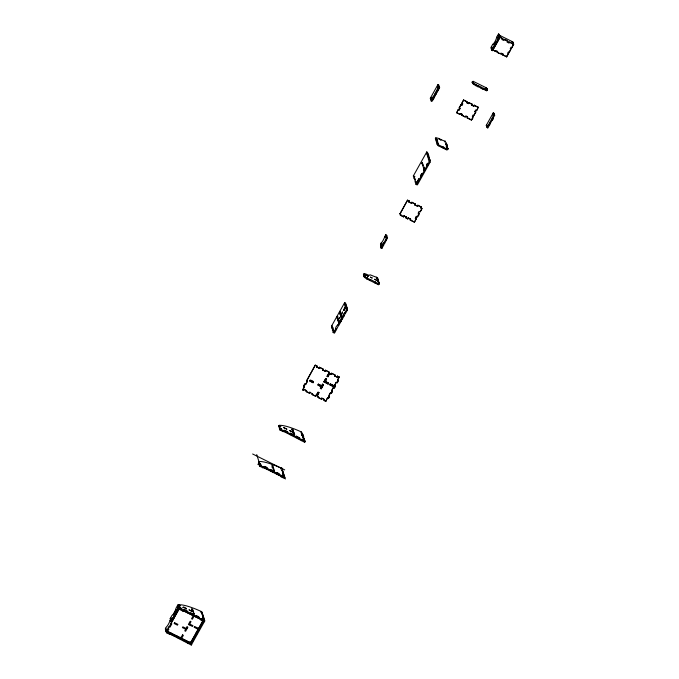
<?xml version="1.0" encoding="UTF-8"?>
<svg xmlns="http://www.w3.org/2000/svg" width="679" height="679" viewBox="0 0 679 679"><rect width="100%" height="100%" fill="white"/><g stroke="black" fill="none" stroke-linecap="round" stroke-linejoin="round"><path stroke-width="1.02" d="M430.308 98.243L437.955 84.578L438.778 84.985L439.636 87.693L431.988 101.358L431.165 100.95L430.308 98.243L431.131 98.65M431.632 98.642L431.182 99.448L431.284 97.538L432.455 99.058M438.575 88.117L437.395 86.606L437.845 85.8L438.676 86.208M437.751 87.71L437.845 85.8M432.107 97.946L431.657 98.752L430.834 98.345M433.974 97.165C428.525 104.727 436.436 97.42 433.151 96.758L431.437 100.254M434.874 95.994L436.665 92.777L435.757 92.098L434.042 95.586M436.563 90.647L438.362 87.43L439.186 87.837L437.48 91.334L436.563 90.647L437.48 91.334M431.165 100.95L438.812 87.285L437.955 84.578M434.781 95.722L436.58 92.505M437.395 91.054L439.186 87.837M414.487 177.525L413.307 176.005L426.802 151.884L427.974 153.403L427.091 155.041L426.802 151.884M413.655 177.117L414.105 176.311L414.928 176.718M435.757 137.888L435.307 138.686L436.487 140.205L436.936 139.399L435.757 137.888L436.58 138.295A4.244 0.917 29.2 0 1 439.534 138.822L441.18 139.645A6.841 1.477 29.2 0 0 445.127 141.139L446.833 144.304L446.383 145.111L445.56 144.703L446.01 143.897L446.833 144.304M421.931 163.198L422.38 162.391L422.279 164.301L421.931 163.198L422.754 163.605M415.225 179.876L414.054 178.356L414.504 177.55L414.105 176.311M435.655 139.798L436.105 138.991M332.973 327.584L332.523 328.39L331.7 327.974L331.708 325.793L339.356 312.119L340.179 312.535M339.356 312.119L339.704 313.231L339.806 311.322L344.295 303.275L345.127 303.691M336.742 317.22L337.191 316.422L338.015 316.83L337.565 317.636L336.742 317.22L337.921 318.74M346.01 304.268L344.389 303.555L344.839 302.749L346.01 304.268L345.56 305.066L344.737 304.659L345.187 303.861M436.368 139.823L435.918 140.621L437.098 142.14L437.548 141.334L436.368 139.823L437.2 140.23L436.936 139.399M414.402 179.46L414.852 178.662L415.234 182.091L416.864 182.795M427.447 156.145L427.897 155.338L428.721 155.754L427.838 157.392L427.447 156.145L429.111 156.993L429.552 158.377L429.103 159.183L428.279 158.776L428.729 157.969L428.288 156.586M422.542 165.124L422.992 164.326L422.89 166.236L422.542 165.124L423.365 165.54M426.701 153.793L428.373 154.642L427.923 155.449L427.524 154.209M331.7 327.974L332.15 327.176L333.321 328.687M337.09 318.332L337.191 316.422M345.662 303.157L345.212 303.963L344.839 302.749M339.967 314.054L340.417 313.257L341.24 313.664L340.79 314.47L339.967 314.054L341.138 315.574L340.417 313.257M436.274 141.733L436.724 140.926M332.498 328.28L332.396 330.189L334.026 330.902M345.441 306.874L346.265 307.281L346.714 306.475L346.366 305.372L345.535 304.964L345.085 305.771L344.737 304.659M170.166 618.645L172.016 615.344A4.456 0.976 -63.6 0 0 174.257 612.636A4.456 0.976 -63.6 0 0 175.971 608.274L177.813 604.972L178.636 605.388L179.494 608.095L171.855 621.76L171.032 621.353L170.166 618.645L170.989 619.053M340.315 315.166L340.765 314.36L341.588 314.767M437.548 141.334L437.989 142.717L437.157 142.31L437.064 144.22L438.235 145.73L441.537 147.368C442.547 144.254 447.902 152.181 447.41 148.319L448.233 148.735L447.784 149.533L446.96 149.125M428.661 157.8L429.111 156.993M191.733 644.244L170.115 633.057L169.835 634.415L166.542 632.777L165.311 628.907L166.431 626.895A4.719 1.035 -63.6 0 0 170.03 620.47L170.709 619.265A4.244 0.917 29.2 0 1 170.802 619.078M173.213 614.784L176.294 609.267M178.348 605.592L178.798 604.785A37.328 8.055 29.2 0 1 189.806 606.89L194.067 608.426A37.328 8.055 29.2 0 1 201.052 611.397L201.875 611.804L204.769 620.929L191.283 645.05L169.665 633.863L169.835 634.415M278.721 426.157L279.171 425.351A37.328 8.055 29.2 0 1 290.171 427.456L294.431 428.992A37.328 8.055 29.2 0 1 301.417 431.963L302.987 434.721L302.537 435.528M332.396 330.189L332.846 329.383L333.1 332.396L333.924 332.812L334.374 332.006L333.55 331.598L333.1 332.396M337.794 320.539L339.593 317.322L337.879 320.819L337.446 319.436L337.896 318.629L338.244 319.733M343.642 310.091C344.932 312.179 342.963 307.222 345.891 306.068L345.535 304.964M365.081 275.53L363.426 274.715L363.876 273.909A4.244 0.917 29.2 0 1 366.83 274.435A3.777 0.815 29.2 0 0 369.775 274.97A2.546 0.552 29.2 0 1 371.252 275.233A17.289 3.735 29.2 0 0 376.76 277.27L378.025 279.061L377.575 279.867L377.201 278.653L378.025 279.061M381.598 245.628L380.461 244.253L381.14 243.048A4.719 1.035 -63.6 0 0 384.738 236.615L385.859 234.603L386.996 235.986L386.546 236.784L385.714 236.377L385.859 234.603M415.234 182.091L415.684 181.285L415.938 184.298L416.762 184.705L417.212 183.907L416.388 183.5L415.938 184.298M423.331 167.62L423.781 166.813L423.679 168.723L423.331 167.62L424.961 168.324M345.917 306.178L346.366 305.372M439.084 139.628L439.534 138.822M173.883 614.02L175.318 611.448M279.256 425.631L278.806 426.429L279.595 428.924L280.045 428.118L279.256 425.631L280.902 426.446L279.171 425.351M343.727 310.362L345.526 307.146L346.349 307.562M492.708 44.322L490.866 47.615L491.723 50.331L492.547 50.738L500.194 37.065L499.337 34.357L498.505 33.95L496.663 37.243A4.456 0.976 -63.6 0 1 494.949 41.614A4.456 0.976 -63.6 0 1 492.708 44.322L493.531 44.729M171.49 619.044L171.04 619.851L171.142 617.941L172.322 619.452M437.064 144.22L437.157 142.31M165.617 629.874L165.761 628.109M259.616 463.715L258.784 463.307L259.234 462.501L260.413 464.012L259.59 463.604L259.361 465.098L259.811 464.3L261.542 465.395L259.896 464.572L259.709 466.21L263.011 467.839L263.282 466.49L281.429 475.487L281.148 476.845L284.45 478.474L284.9 477.676L257.774 464.224M341.104 317.653L341.206 315.743L342.029 316.151L341.104 317.653L341.927 318.061L341.206 315.743M370.165 280.614L378.415 284.705L378.865 283.898L370.53 279.536L370.165 280.614L366.864 278.976L364.088 276.786L363.732 275.682L364.182 274.876L365.013 275.284L364.793 274.596L364.343 275.394M380.775 245.221L380.673 247.131L381.496 247.538L381.946 246.74L381.123 246.324L380.673 247.131M338.948 321.948L338.498 322.754L338.592 320.844L339.415 321.252M335.613 329.213L333.813 332.421L334.637 332.837L336.436 329.621C334.076 329.273 337.31 323.484 338.685 325.597L340.934 321.574C338.838 321.362 341.13 317.271 342.284 319.164L344.083 315.947C341.987 315.735 344.278 311.644 345.433 313.537L347.232 310.32L347.419 308.69L347.062 307.587L346.239 307.171L345.789 307.977L345.526 307.146M429.077 159.073L429.247 161.814L416.651 184.323L417.475 184.73L430.07 162.222L429.9 159.48L429.077 159.073L428.627 159.879L428.279 158.776M477.965 86.759L478.33 85.681L477.965 86.759L473.424 84.281L472.083 82.235L472.533 81.429L473.356 81.845L473.187 81.319L472.737 82.125M333.219 330.597L333.669 329.79M416.057 182.498L416.507 181.692M424.154 168.027L424.604 167.221M171.032 621.353L178.67 607.688L177.813 604.972M364.088 276.786L364.182 274.876M381.123 246.324L380.894 247.827L381.802 248.506L383.601 245.289C381.598 245.102 383.635 241.461 384.73 243.286L387.565 237.777L386.521 236.682L386.071 237.48L385.714 236.377M420.657 175.861L421.693 173.569L420.657 175.861L421.481 176.268M426.42 165.133C429.934 160.414 424.714 165.931 427.244 165.54M437.887 144.627L438.337 143.821L437.514 143.413M347.232 310.32L346.137 309.081L346.239 307.171M472.431 83.339L472.881 82.541M492.19 48.022L491.74 48.829L491.842 46.919L493.013 48.43M498.751 36.284L498.301 37.082L498.403 35.172L498.751 36.284L500.194 37.065M346.613 308.385L347.062 307.587M429.451 160.286L429.9 159.48M172.033 620.784L172.483 619.978M175.547 614.512L176.447 612.908L175.632 614.792M440.73 140.443L441.18 139.645M173.926 617.848L170.913 623.229L171.821 623.916L170.022 627.133C168.935 625.308 166.898 628.949 168.901 629.144L167.552 631.555M176.515 611.321L178.229 607.832L179.137 608.52L179.68 607.552L181.327 608.367L179.765 607.832L166.279 631.954L167.102 632.361M309.514 393.294L309.87 392.216L309.514 393.294L306.212 391.656L306.662 390.858L303.98 389.525L303.53 390.332L302.707 389.916L304.506 386.707L303.589 386.02L304.718 384.008L305.626 384.696L307.426 381.479L306.518 380.792L315.285 365.115L316.932 365.93L316.575 367.016L319.257 368.341L319.614 367.263L319.257 368.341M386.529 240.069L385.613 239.381L386.741 237.37L386.521 236.682M403.682 216.924L404.047 215.846L403.682 216.924L400.389 215.285L400.839 214.479L399.923 213.8L407.57 200.127L409.216 200.95L408.86 202.028L411.533 203.361L411.898 202.274L411.533 203.361M473.153 116.83C471.591 114.887 474.383 118.85 471.353 120.047L467.237 118.002C468.765 116.729 465.115 114.921 465.251 117.017L461.958 115.388L462.407 114.581L460.421 113.597L459.972 114.403L456.678 112.765L458.384 109.277L459.301 109.964L460.107 108.513L459.199 107.825L460.999 104.608C462.009 106.306 463.664 103.335 461.805 103.166L463.604 99.949L466.906 101.587L466.541 102.665L468.518 103.649L468.883 102.563L468.518 103.649M280.045 428.118L281.785 429.213L280.13 428.39L279.943 430.028L283.245 431.666L283.516 430.308L305.143 441.494L304.693 442.301L283.067 431.106L283.245 431.666M303.683 386.292L304.718 384.008M306.602 381.072L315.285 365.115M337.862 325.19L340.111 321.167M341.461 318.757L343.26 315.54M344.601 313.129L346.4 309.913M380.978 248.098L382.778 244.881M383.898 242.87L385.697 239.662M400.007 214.072L407.57 200.127M438.235 145.73L438.337 143.821M456.678 112.765L458.384 109.277M459.284 108.105L460.999 104.608M462.722 103.853L461.89 103.437L463.604 99.949M491.723 50.331L499.371 36.658L498.505 33.95M364.912 277.193L365.361 276.387L364.538 275.98M427.329 165.812L428.457 163.8M473.255 83.755L473.704 82.948L472.083 82.235M166.542 632.777L166.728 631.147L191.47 643.42M204.769 620.929L183.152 609.742L182.88 611.1L179.579 609.462L180.028 608.656L178.798 604.785L180.538 605.88L178.891 605.065L178.441 605.872L179.231 608.359M259.709 466.21L260.159 465.404L256.73 454.599M279.943 430.028L280.13 428.39M302.707 389.916L304.421 386.427L303.589 386.02M305.542 384.416L307.341 381.199L306.518 380.792M336.436 329.621L338.6 325.326L337.769 324.91M340.934 321.574L342.191 318.892L341.367 318.476M344.083 315.947L345.339 313.265L344.516 312.849M365.132 277.881L365.361 276.387M381.946 246.74L381.802 248.506M383.601 245.289L384.637 243.006L383.813 242.598M400.389 215.285L400.746 214.208L399.923 213.8M459.216 109.684L460.022 108.233L459.199 107.825M461.822 105.024L462.628 103.573M473.424 84.281L473.704 82.948M499.837 37.489L492.818 50.034L506.678 56.909L513.689 44.364L512.917 41.928L499.065 35.062M303.53 390.332L303.895 389.245L306.577 390.578L306.212 391.656M316.575 367.016L316.932 365.93M408.86 202.028L409.216 200.95M167.925 632.769L168.29 631.691M367.551 276.76L368.001 275.954L363.876 273.909M367.636 277.032L368.001 275.954M366.779 278.704L367.229 277.898L365.582 277.083M182.77 608.019C182.855 604.599 190.986 612.178 183.22 607.213M310.201 380.282L309.751 381.089L313.053 382.727C315.379 380.325 304.735 378.772 313.503 381.921M366.864 278.976L367.229 277.898M466.541 102.665L466.906 101.587M475.894 85.503L476.344 84.697L473.874 83.475M444.677 141.936L445.127 141.139M475.987 85.783L476.344 84.697M263.69 467.245L264.139 466.448C267.314 465.718 267.254 470.572 267.433 468.077M174.418 635.985L170.607 634.101L170.964 633.015M187.463 612.67C189.186 611.1 183.568 608.316 183.644 610.777L203.233 620.496M264.139 466.448L263.775 467.525L267.594 469.418M446.485 149.821L443.183 148.183L443.548 147.105M443.183 148.183L443.633 147.385M461.958 115.388L462.314 114.301L460.999 113.648M446.027 144.007L446.476 143.201M313.053 382.727L313.409 381.649M407.807 218.969L408.172 217.891L407.807 218.969L406.161 218.154L406.517 217.068L404.047 215.846M406.161 218.154L406.517 217.068M446.646 145.943L447.096 145.136L446.01 143.897M325.233 371.311L325.597 370.225L325.233 371.311L322.55 369.979L322.915 368.901L319.614 367.263M417.517 206.323L417.882 205.245L417.517 206.323L414.835 204.99L415.2 203.912L411.898 202.274M447.096 145.136L446.994 147.046L446.171 146.639M446.612 148.022L447.062 147.216L446.621 145.832L447.444 146.24M322.55 369.979L322.915 368.901M414.835 204.99L415.2 203.912M473.798 106.264L474.163 105.186L473.798 106.264L471.82 105.279L472.185 104.201L468.883 102.563M483.244 89.382L483.609 88.295L483.244 89.382L481.267 88.397L481.623 87.319L478.33 85.681M471.82 105.279L472.185 104.201M481.267 88.397L481.623 87.319M447.41 148.319L447.223 149.957L446.4 149.55M376.31 278.076L376.76 277.27M292.14 428.992L291.69 429.79L293.311 430.503L292.14 428.992L292.488 430.096M376.395 278.348L376.845 277.541M312.187 394.626L312.552 393.54L312.187 394.626L315.489 396.256L318.061 392.165L316.355 395.662M179.884 638.701L176.582 637.063L176.947 635.985M467.237 118.002L467.593 116.924M492.733 49.762L495.297 51.264L495.746 50.458L497.724 51.443C495.831 52.275 500.907 54.795 501.017 53.072L503.003 54.057L502.553 54.863L502.91 53.785M191.673 610.336L191.767 608.426L192.946 609.937L192.123 609.53M271.804 467.076L272.72 465.582L271.897 465.166L273.077 466.685L272.72 465.582M292.513 430.206L292.963 429.4M377.218 278.755L377.668 277.957M321.659 385.731L318.358 384.102L317.916 384.9L321.209 386.538L320.403 388.422L321.226 388.829L323.476 384.815L322.559 384.127L321.753 386.012L322.559 384.127M375.029 282.795L375.479 281.989M418.968 211.772L418.213 213.113C420.454 213.401 417.687 218.349 416.414 216.329L415.293 218.341L416.202 219.028L414.411 222.237L410.286 220.191L410.642 219.113L408.172 217.891M318.358 384.102L318.001 385.18L321.303 386.818M375.114 283.067L375.563 282.269M410.286 220.191L410.642 219.113M292.386 432.005L292.836 431.199L294.015 432.718L292.836 431.199M272.975 468.595L273.425 467.789L272.602 467.381L273.773 468.892L273.425 467.789M293.209 432.413L293.659 431.606M377.923 280.97L378.373 280.164L377.549 279.756M485.774 88.584L486.223 87.778L473.187 81.319M293.09 434.212L293.54 433.414L294.711 434.925L293.54 433.414M378.271 282.074L378.373 280.164M486.291 90.214L486.741 89.407L487.564 89.823L487.115 90.621L486.291 90.214L486.453 90.74L486.741 89.407M315.489 396.256L315.854 395.178M327.974 376.769L329.68 373.28L327.974 376.769L327.142 376.361L328.942 373.144L328.441 372.669L328.891 371.863L325.597 370.225M419.13 213.8L418.306 213.393L419.427 211.381L420.25 211.789L422.049 208.572L420.819 207.961L421.175 206.874L417.882 205.245M486.758 89.518L487.208 88.711L486.223 87.778M273.679 470.802L274.129 470.004L273.306 469.596L274.477 471.107L274.129 470.004M293.914 434.628L294.363 433.822M378.627 283.177L379.077 282.379L377.982 281.14L374.596 279.222L378.721 281.267M192.921 615.386C195.255 612.976 184.612 611.423 193.371 614.58M269.665 470.216L273.051 472.126C275.385 469.724 264.734 468.171 273.501 471.319M328.534 372.941L328.891 371.863M420.819 207.961L421.175 206.874M475.665 110.032L474.85 111.483L475.767 112.171L473.967 115.388L473.144 114.972L472.329 116.423M320.403 388.422L321.209 386.538M323.908 381.717L325.708 378.5L326.531 378.907L325.275 381.598L328.568 383.236L328.118 384.034L323.908 381.717L328.118 384.034M327.142 376.361L328.857 372.873L328.441 372.669M193.337 615.59L191.537 618.807L192.361 619.214L194.16 615.997M323.993 381.988L325.708 378.5M416.202 219.028L415.378 218.613L416.414 216.329M512.985 44.364L513.434 43.566L512.611 43.15L512.781 43.677M378.415 284.705L378.152 283.873L378.975 284.289L379.425 283.483L379.077 282.379M471.353 120.047L473.068 116.559M475.673 111.891L473.967 115.388M478.288 107.231L476.573 110.719L478.288 107.231L474.163 105.186M507.934 54.218L506.585 56.629L502.46 54.583M510.54 49.559L509.284 52.241L508.461 51.833L507.646 53.285L508.384 53.412M321.473 399.227L321.829 398.149L321.473 399.227L318.171 397.588L318.621 396.782L317.178 396.069L318.884 392.581L318.061 392.165M321.226 388.829L323.382 384.535M325.275 381.598L326.531 378.907M414.411 222.237L416.117 218.748M417.246 216.737L419.045 213.52M420.725 207.681L421.965 208.292L420.25 211.789M189.212 624.841L191.011 621.625L190.188 621.217L188.389 624.434L192.513 626.479L192.963 625.673L189.662 624.035M317.178 396.069L318.884 392.581M296.417 436.47L295.976 437.276L296.333 436.198L299.719 438.108L296.333 436.198M318.171 397.588L318.536 396.511L317.093 395.789M331.573 373.195L331.216 374.273L331.573 373.195L334.874 374.825L334.509 375.911L337.191 377.235L337.556 376.158L337.191 377.235M195.603 616.71C195.696 613.298 203.827 620.869 196.053 615.904M279.035 475.096L275.733 473.458C275.827 470.038 283.949 477.617 276.183 472.652M328.033 383.762L328.483 382.956L325.182 381.318M200.602 612.203L201.052 611.397L202.232 612.916L201.782 613.714L202.979 615.259L202.529 616.065L202.979 617.483L203.81 617.89L203.361 618.696M280.733 468.951L281.182 468.145A37.328 8.055 29.2 0 0 274.197 465.174L269.936 463.638A37.328 8.055 29.2 0 0 258.928 461.533L258.784 463.307M300.967 432.769L301.417 431.963M301.323 433.873L301.773 433.066M299.634 437.828L299.184 438.634L295.883 436.996M334.509 375.911L334.874 374.825M182.566 640.025L185.859 641.663L186.224 640.586M329.68 384.577L330.13 383.771L333.431 385.409L333.066 386.495L329.68 384.577L333.066 386.495M281.912 470.462L282.362 469.656L281.182 468.145M302.987 434.721L302.163 434.314L301.714 435.12L303.343 435.825L303.734 437.072L303.284 437.879M329.773 384.857L330.223 384.051L333.516 385.689M301.892 435.672L302.342 434.866M202.172 614.962L202.622 614.156L201.799 613.748M282.303 471.71L282.753 470.903L281.929 470.496L283.101 472.007L282.651 472.813L283.109 474.222L283.932 474.629L283.483 475.436M303.343 435.825L302.461 437.463M187.803 642.86L188.253 642.054M203.598 619.418L201.943 618.594L204.506 620.097L204.32 621.735L201.026 620.097L201.298 618.739M281.148 476.845L281.429 475.487M301.213 440.111L301.663 439.305M187.981 643.412L188.431 642.614M201.026 620.097L201.476 619.29M301.391 440.663L301.841 439.856M325.801 401.374L327.507 397.877L325.801 401.374L324.146 400.551L324.511 399.473L321.829 398.149M188.541 642.996L188.906 641.91M324.146 400.551L324.511 399.473M202.529 618.28L202.979 617.483M282.659 475.028L283.109 474.222M332.982 386.215L333.431 385.409M303.725 439.254L304.175 438.456L303.352 438.04L302.91 436.665L303.734 437.072M181.48 638.235L190.553 642.733L202.698 621.022M329.086 395.068L330.435 392.657C331.522 394.474 333.559 390.832 331.556 390.646L333.355 387.429C334.45 389.254 336.487 385.613 334.484 385.417L336.283 382.201C339.008 384.322 337.03 378.415 338.32 380.877M337.853 379.391L339.203 376.972L337.556 376.158M327.601 398.157L328.424 398.565L329.544 396.553L328.721 396.146L330.52 392.929L331.344 393.336M333.355 387.429L331.649 390.917L332.472 391.333M335.392 386.105L334.569 385.697L336.283 382.201M337.488 380.469L339.203 376.972M304.073 440.365L304.175 438.456M203.496 621.327L190.909 643.836L190.646 643.005L203.683 619.689L203.335 618.586L204.158 618.993M328.424 398.565L329.459 396.281L328.721 396.146M331.259 393.065L332.379 391.053M334.178 387.836L335.307 385.825M337.107 382.608L338.227 380.605M195.739 635.782L196.868 633.77L195.951 633.083M304.523 439.559L303.7 439.152L303.963 439.975L302.316 439.16L304.879 440.663L304.693 442.301M486.419 125.912L486.868 125.106L487.25 126.319L486.257 125.386L493.268 112.841L494.261 113.775L494.159 115.685L494.609 114.887L493.786 114.479L493.336 115.277L494.159 115.685M493.336 115.277L493.268 112.841M493.09 115.048L494.1 113.257M487.225 126.218L486.775 127.015L487.768 127.949L490.459 123.57L489.551 122.882L491.35 119.665C492.36 121.354 494.015 118.384 492.156 118.214L493.786 114.479M486.936 127.542L488.736 124.325L489.652 125.012M488.829 124.605L489.551 122.882M492.258 120.353L491.435 119.937L492.156 118.214M490.374 123.289L492.173 120.073M492.979 118.63L494.609 114.887M513.086 42.454L512.093 41.521M513.689 44.364L498.921 36.81L497.121 40.027L498.038 40.706M496.663 37.243L497.486 37.659M497.223 42.157C495.959 40.137 493.192 45.086 495.424 45.374M494.618 46.817L493.701 46.13L491.995 49.626M483.609 88.295L486.902 89.934M476.437 84.977L478.415 85.961M481.717 87.591L483.694 88.576M477.88 86.488L481.173 88.126M483.159 89.102L486.453 90.74M493.438 113.368L494.261 113.775M437.395 86.606L438.227 87.014M438.812 87.285L439.636 87.693M492.988 114.174L493.811 114.581M493.956 114.997L494.779 115.413M439.279 88.117L438.362 87.43M463.689 100.229L466.991 101.858M468.968 102.843L472.27 104.481M474.248 105.457L478.372 107.503M466.456 102.385L468.434 103.369M471.735 105.007L473.713 105.992M476.573 110.719L475.75 110.312L474.935 111.763L475.767 112.171M492.241 118.494L493.064 118.901M436.665 92.777L435.757 92.098M461.083 104.889L461.907 105.296M489.635 123.154L490.459 123.57M434.059 97.445L433.151 96.758M458.478 109.548L459.301 109.964M486.257 125.386L487.081 125.793M465.701 116.219L467.687 117.195M456.585 112.493L459.972 114.403M461.864 115.107L465.251 117.017M467.144 117.73L471.268 119.776M447.062 147.216L448.233 148.735M446.85 148.743L447.673 149.151M438.685 144.924L441.987 146.562M443.098 147.912L441.537 147.368M427.15 152.996L427.974 153.403M428.729 157.969L429.552 158.377M429.434 160.176L430.257 160.592M428.984 160.982L429.807 161.39M429.247 161.814L430.07 162.222M420.573 175.581L421.396 175.988M413.307 176.005L414.131 176.413M414.054 178.356L414.877 178.764M407.655 200.407L409.31 201.222M411.983 202.554L415.285 204.192M417.967 205.516L421.269 207.154M408.766 201.748L411.449 203.08M414.75 204.718L417.432 206.043M416.507 216.601L417.33 217.017M404.132 216.117L406.611 217.348M408.257 218.163L410.736 219.393M400.296 215.014L403.598 216.643M406.067 217.874L407.723 218.689M410.192 219.92L414.317 221.965M386.164 235.571L386.996 235.986M386.741 237.37L387.565 237.777M384.738 236.615L385.562 237.022M385.613 239.381L386.436 239.789M381.14 243.048L381.963 243.455M382.693 244.61L383.516 245.017M380.461 244.253L381.292 244.661M381.343 247.02L382.167 247.428M364.793 274.596L368.086 276.226M363.732 275.682L364.564 276.09M379.425 283.483L378.602 283.075L378.975 284.289M367.314 278.178L370.615 279.807M345.891 306.068L346.714 306.475M346.587 308.283L347.419 308.69M346.137 309.081L346.969 309.497M339.806 311.322L340.629 311.729M343.167 315.268L343.99 315.676M340.756 316.55L341.579 316.957M340.018 320.895L340.841 321.303M339.661 321.973L340.485 322.381M338.142 321.642L338.974 322.058M331.708 325.793L332.532 326.2M335.519 328.933L336.351 329.34M315.37 365.387L317.025 366.21M319.707 367.534L323 369.172M325.682 370.505L328.984 372.143M331.666 373.467L334.959 375.105M337.641 376.438L339.288 377.252M316.482 366.736L319.164 368.069M322.466 369.699L325.148 371.031M329.68 373.28L331.123 373.993M334.424 375.631L337.107 376.964M329.765 373.56L331.216 374.273M327.057 376.09L327.881 376.497M336.368 382.481L337.191 382.888M325.793 378.772L326.624 379.188M333.448 387.701L334.272 388.116M322.644 384.407L323.476 384.815M318.451 384.373L321.753 386.012M309.666 380.817L312.96 382.447M320.31 388.15L321.133 388.558M304.803 384.289L305.626 384.696M318.154 392.445L318.977 392.852M327.507 397.877L328.339 398.293M309.87 392.216L310.473 392.742M309.964 392.487L312.637 393.82M321.922 398.42L324.596 399.753M302.622 389.644L303.445 390.052M306.127 391.384L309.42 393.014M312.102 394.346L315.404 395.984M318.086 397.317L321.379 398.946M324.061 400.279L325.708 401.094M280.393 429.221L283.695 430.859M284.747 431.479L287.225 432.701M289.908 434.034L292.377 435.264M286.487 432.574L283.924 431.072M289.992 434.314L293.201 435.672M296.799 437.683L299.269 438.914M252.639 453.988L284.713 469.893M282.676 472.839L283.499 473.255M284.289 475.741L283.466 475.334L283.729 476.157L282.074 475.342L284.637 476.845L284.45 478.474M264.224 466.719L267.526 468.357M259.14 464.411L259.964 464.818M280.979 476.293L262.832 467.288L263.011 467.839M202.546 616.099L203.369 616.507M184.094 609.98L187.913 611.872M178.67 607.688L179.494 608.095M180.028 608.656L183.33 610.294M200.848 619.545L182.702 610.548L182.88 611.1M201.587 625.325L200.67 624.638M176.532 613.179L175.615 612.492L173.909 615.989M198.658 630.553L197.75 629.866M186.589 627.651L187.412 628.058M170.03 620.47L170.853 620.878M186.139 628.448L182.846 626.819L182.396 627.617L185.69 629.255M192.819 641.001L191.902 640.322M166.066 629.077L166.89 629.484M167.458 631.275L180.656 637.827M166.796 631.394L165.965 630.986L166.414 630.18L166.185 631.674L167.009 632.081M166.992 631.979L170.285 633.609M174.333 635.714L170.607 634.101M177.321 637.199L179.799 638.421M510.99 48.752L510.26 48.616L511.066 47.174L511.89 47.581L513.604 44.084L509.479 42.039L509.114 43.125L507.137 42.14C508.817 40.647 503.742 38.126 503.835 40.502L501.857 39.526L502.222 38.44L499.583 36.691M506.424 56.102L506.678 56.909M487.208 88.711L487.564 89.823M487.598 127.431L487.768 127.949M472.533 81.429L472.907 82.643M428.373 154.642L428.721 155.754M417.212 183.907L417.475 184.73M416.388 183.5L416.762 184.705M338.592 320.844L339.322 323.162M334.374 332.006L334.637 332.837M333.55 331.598L333.924 332.812M304.879 440.663L305.143 441.494M302.163 434.314L302.52 435.417M281.734 467.704L285.324 479.018M197.937 628.236L198.2 629.06M190.29 641.901L190.553 642.733M191.02 644.218L191.283 645.05M179.315 608.63L179.579 609.462M178.365 606.084L178.535 606.61M178.883 607.713L179.137 608.52M173.094 617.432L171.295 620.648M171.855 621.76L171.015 620.233M363.426 274.715A4.244 0.917 29.2 0 1 364.258 274.494M177.711 606.203L177.609 608.112L177.711 606.203M342.513 312.102L340.807 315.591L342.513 312.102M418.773 178.798L417.738 181.081L418.773 178.798M424.621 168.341L423.586 170.633L424.621 168.341M174.596 622.728L174.147 623.526L177.448 625.164L177.898 624.357L174.596 622.728M182.541 634.882L180.741 638.099L180.478 637.267L181.573 638.506L183.372 635.289L182.541 634.882M187.039 626.844L184.79 630.867L185.613 631.275L187.862 627.252L187.039 626.844M194.61 626.488L194.16 627.294L197.462 628.932L197.912 628.126L194.61 626.488M372.126 278L370.479 277.176L372.126 278M286.801 429.136L283.499 427.498L286.801 429.136M292.776 432.099L289.475 430.469L292.776 432.099M287.675 431.903L284.374 430.265L287.675 431.903M293.651 434.866L290.357 433.227L293.651 434.866M193.294 611.049L192.471 610.633L193.651 612.152L193.294 611.049M192.412 611.541L189.11 609.903L192.412 611.541M193.999 613.256L193.175 612.848L194.347 614.359L193.999 613.256"/></g></svg>
